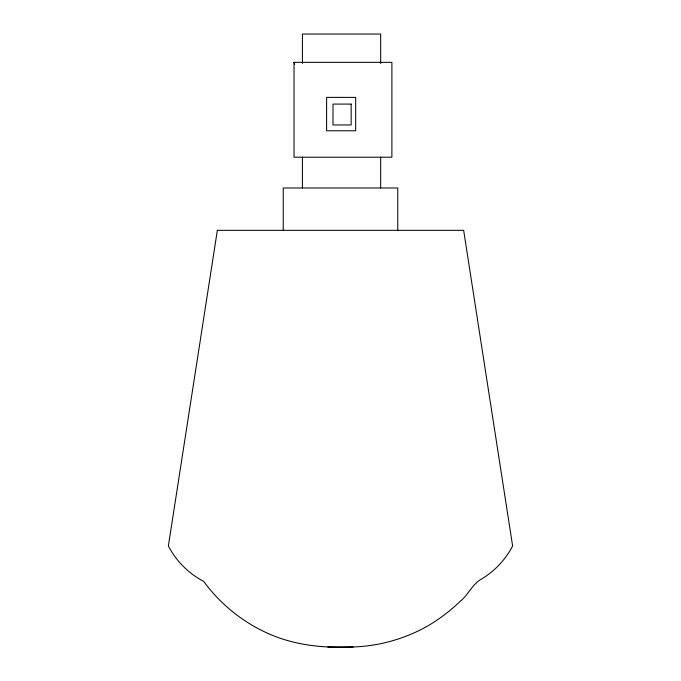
<?xml version="1.0" encoding="UTF-8"?>
<svg xmlns="http://www.w3.org/2000/svg" width="681" height="681" viewBox="0 0 681 681"><rect width="100%" height="100%" fill="white"/><g stroke="black" fill="none" stroke-linecap="round" stroke-linejoin="round"><path stroke-width="1.02" d="M327.782 646.95L353.218 646.95M294.039 62.337L391.89 62.337L391.89 157.2L294.039 157.2L294.039 62.337L294.618 64.363M397.772 230.323L397.772 187.99L283.228 187.99L283.228 230.323M380.679 63.435L380.679 34.05L302.407 34.05L302.407 63.435M380.679 157.2L380.679 187.99M302.407 157.2L302.407 187.99M217.35 230.323L168.377 545.966C176.175 561.016 188.671 573.555 203.696 581.404C219.248 602.685 240.052 620.016 263.794 631.474C291.604 645.145 323.058 648.491 353.669 646.95C380.015 646.014 406.029 638.523 428.843 625.303C440.164 618.544 450.66 610.508 460.143 601.349C468.196 595.1 472.146 584.332 481.007 579.344C494.389 571.453 505.472 559.756 512.623 545.966L463.65 230.323L217.35 230.323M355.661 97.383L326.608 97.383L326.608 130.769L355.661 130.769L355.661 97.383M351.158 104.082L333 104.082L333 124.955L351.158 124.955L351.158 104.082"/></g></svg>
